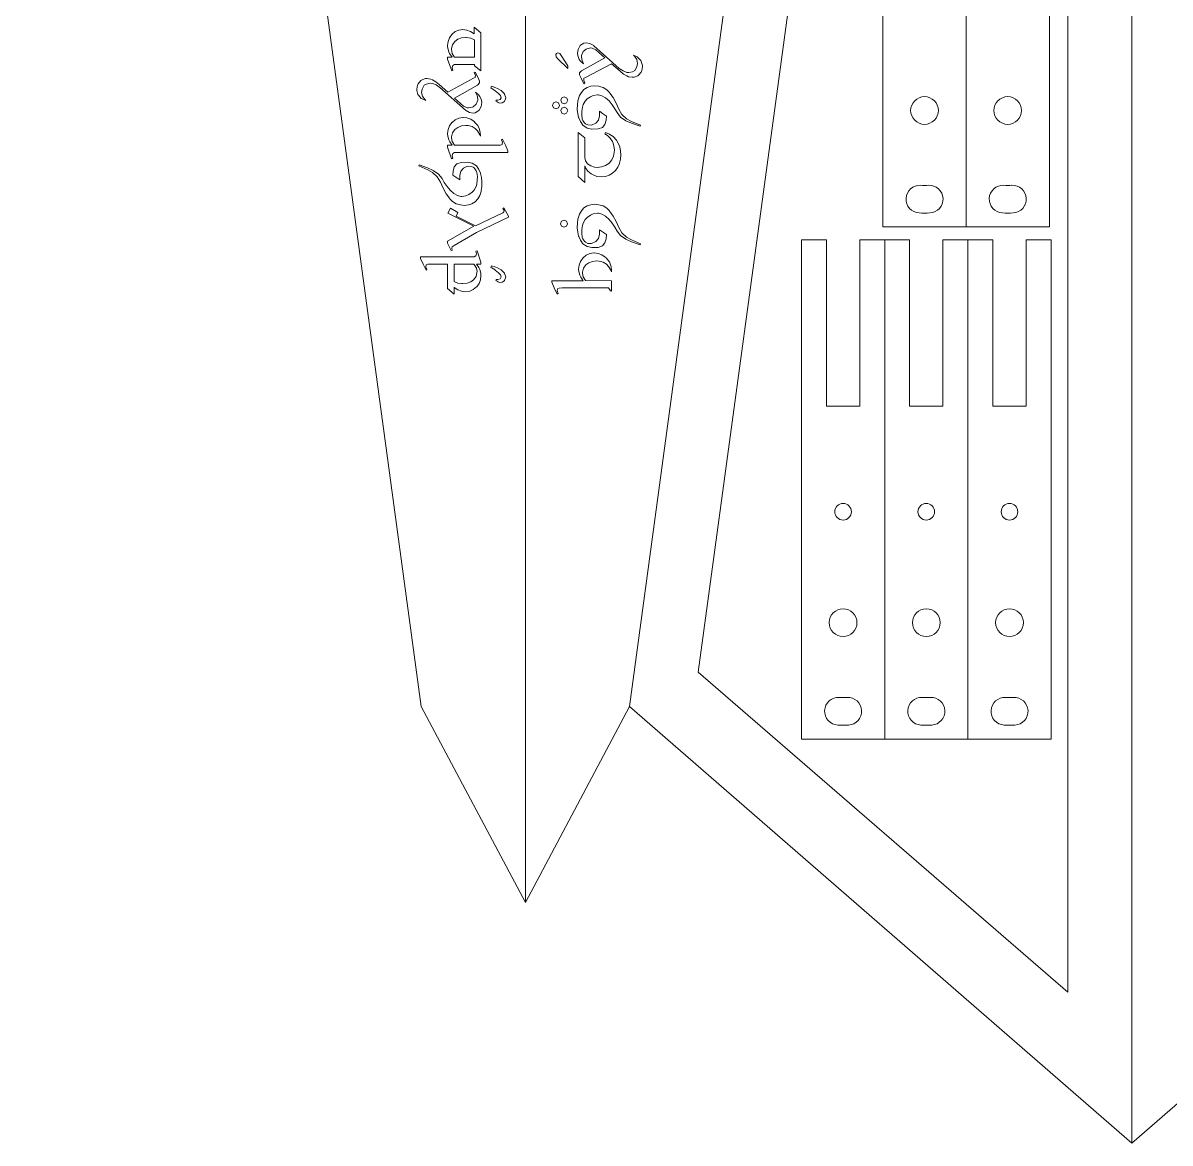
# Model space of a CAD drawing. Header units: inches. Extents: x 0.5 to 23.6, y 0.2 to 34.6.
# Drawn here: x 0.48 to 10.82, y 0.21 to 10.31 of the extents above; entities that cross this region are included whole.
import ezdxf

# ---------------------------------------------------------------- set-up
doc = ezdxf.new("R2010")
doc.units = ezdxf.units.IN
doc.header["$MEASUREMENT"] = 0
doc.layers.add('cut', color=6, linetype='Continuous', lineweight=0)
doc.layers.add('etch', color=1, linetype='Continuous', lineweight=0)

msp = doc.modelspace()

# ---------------------------------------------------------------- linework, layer by layer
at = {"layer": 'cut'}
for p, q in [((5.007, 34.569), (5.007, 2.378)), ((10.474, 0.208), (10.474, 32.399)), ((0.478, 30.633), (4.068, 4.144)), ((9.535, 30.633), (5.946, 4.144)), ((6.565, 4.453), (9.898, 28.969)), ((9.898, 28.969), (9.898, 1.568)), ((8.23, 8.467), (8.23, 12.967)), ((8.98, 8.467), (8.98, 12.967)), ((9.73, 12.967), (9.73, 8.467)), ((8.98, 8.467), (8.23, 8.467)), ((9.73, 8.467), (8.98, 8.467)), ((7.721, 8.35), (7.496, 8.35)), ((7.496, 3.85), (7.496, 8.35)), ((7.721, 6.85), (7.721, 8.35)), ((8.246, 8.35), (8.021, 8.35)), ((8.021, 8.35), (8.021, 6.85)), ((8.471, 8.35), (8.246, 8.35)), ((8.246, 3.85), (8.246, 8.35)), ((8.471, 6.85), (8.471, 8.35)), ((8.996, 8.35), (8.771, 8.35)), ((8.771, 8.35), (8.771, 6.85)), ((9.221, 8.35), (8.996, 8.35)), ((8.996, 3.85), (8.996, 8.35)), ((9.221, 6.85), (9.221, 8.35)), ((9.746, 8.35), (9.521, 8.35)), ((9.521, 8.35), (9.521, 6.85)), ((9.746, 3.85), (9.746, 8.35)), ((8.021, 6.85), (7.721, 6.85)), ((8.771, 6.85), (8.471, 6.85)), ((9.521, 6.85), (9.221, 6.85)), ((9.898, 1.568), (6.565, 4.453)), ((5.007, 2.378), (4.068, 4.144)), ((5.007, 2.378), (5.946, 4.144)), ((10.474, 0.208), (5.946, 4.144)), ((10.474, 0.208), (15.002, 4.144)), ((8.246, 3.85), (7.496, 3.85)), ((8.996, 3.85), (8.246, 3.85)), ((9.746, 3.85), (8.996, 3.85))]:
    msp.add_line(p, q, dxfattribs=at)
for centre, radius in [((8.605, 9.517), 0.125), ((9.355, 9.517), 0.125), ((7.871, 5.9), 0.075), ((8.621, 5.9), 0.075), ((9.371, 5.9), 0.075), ((7.871, 4.9), 0.125), ((8.621, 4.9), 0.125), ((9.371, 4.9), 0.125)]:
    msp.add_circle(centre, radius, dxfattribs=at)
for centre, radius, start, end in [((8.563, 8.718), 0.125, 87, 267), ((8.605, 9.517), 0.675, 267, 273), ((8.605, 9.517), 0.675, 267, 273), ((8.647, 8.718), 0.125, 273, 93), ((9.313, 8.718), 0.125, 87, 267), ((9.355, 9.517), 0.675, 267, 273), ((9.355, 9.517), 0.675, 267, 273), ((9.397, 8.718), 0.125, 273, 93), ((8.605, 9.517), 0.925, 267, 273), ((9.355, 9.517), 0.925, 267, 273), ((7.829, 4.101), 0.125, 87, 267), ((7.871, 4.9), 0.675, 267, 273), ((7.871, 4.9), 0.675, 267, 273), ((7.913, 4.101), 0.125, 273, 93), ((8.579, 4.101), 0.125, 87, 267), ((8.621, 4.9), 0.675, 267, 273), ((8.621, 4.9), 0.675, 267, 273), ((8.663, 4.101), 0.125, 273, 93), ((9.329, 4.101), 0.125, 87, 267), ((9.371, 4.9), 0.675, 267, 273), ((9.371, 4.9), 0.675, 267, 273), ((9.413, 4.101), 0.125, 273, 93), ((7.871, 4.9), 0.925, 267, 273), ((8.621, 4.9), 0.925, 267, 273), ((9.371, 4.9), 0.925, 267, 273)]:
    msp.add_arc(centre, radius, start, end, dxfattribs=at)
at = {"layer": 'etch', "color": 1, "lineweight": 0}
for p, q in [((4.406, 10.242), (4.374, 10.228)), ((4.443, 10.247), (4.406, 10.242)), ((4.444, 10.247), (4.443, 10.247)), ((4.48, 10.242), (4.444, 10.247)), ((4.514, 10.23), (4.48, 10.242)), ((4.606, 10.217), (4.546, 10.269)), ((4.546, 10.269), (4.546, 10.209)), ((4.311, 10.139), (4.306, 10.102)), ((4.323, 10.172), (4.311, 10.139)), ((4.345, 10.203), (4.323, 10.172)), ((4.346, 10.204), (4.345, 10.203)), ((4.374, 10.228), (4.346, 10.204)), ((4.35, 10.11), (4.371, 10.14)), ((4.371, 10.14), (4.397, 10.159)), ((4.397, 10.159), (4.43, 10.172)), ((4.43, 10.172), (4.47, 10.175)), ((4.47, 10.175), (4.478, 10.175)), ((4.478, 10.175), (4.517, 10.169)), ((4.546, 10.209), (4.514, 10.23)), ((4.517, 10.169), (4.548, 10.154)), ((4.546, 10.209), (4.546, 10.209)), ((4.548, 10.154), (4.548, 9.997)), ((4.607, 9.874), (4.606, 10.217)), ((4.306, 10.102), (4.306, 10.094)), ((4.306, 10.094), (4.307, 10.08)), ((4.307, 10.08), (4.317, 10.046)), ((4.317, 10.046), (4.324, 10.03)), ((4.324, 10.03), (4.347, 9.998)), ((4.341, 10.075), (4.35, 10.11)), ((4.341, 10.066), (4.341, 10.075)), ((4.347, 10.032), (4.341, 10.066)), ((4.366, 10), (4.347, 10.032)), ((5.281, 10.021), (5.287, 10.032)), ((5.287, 10.032), (5.3, 10.038)), ((5.287, 10.032), (5.287, 10.032)), ((5.3, 10.038), (5.317, 10.031)), ((5.3, 10.038), (5.3, 10.038)), ((5.3, 10.038), (5.3, 10.038)), ((5.3, 10.038), (5.3, 10.038)), ((5.317, 10.031), (5.317, 10.031)), ((5.317, 10.031), (5.331, 10.013)), ((5.483, 10.068), (5.477, 10.033)), ((5.477, 10.033), (5.479, 10.012)), ((5.501, 10.102), (5.483, 10.068)), ((5.503, 10.106), (5.501, 10.102)), ((5.534, 10.125), (5.503, 10.106)), ((5.513, 10.014), (5.527, 10.048)), ((5.527, 10.048), (5.555, 10.071)), ((5.555, 10.128), (5.534, 10.125)), ((5.587, 10.122), (5.555, 10.128)), ((5.555, 10.071), (5.561, 10.074)), ((5.561, 10.074), (5.597, 10.081)), ((5.623, 10.102), (5.587, 10.122)), ((5.597, 10.081), (5.608, 10.08)), ((5.608, 10.08), (5.641, 10.065)), ((5.623, 10.101), (5.623, 10.102)), ((5.854, 9.897), (5.623, 10.101)), ((5.641, 10.065), (5.722, 9.992)), ((4.347, 9.998), (4.306, 9.998)), ((4.306, 9.998), (4.306, 9.98)), ((4.306, 9.98), (4.343, 9.874)), ((4.352, 9.923), (4.368, 9.931)), ((4.368, 9.997), (4.366, 10)), ((4.548, 9.997), (4.368, 9.997)), ((4.368, 9.931), (4.381, 9.932)), ((4.381, 9.932), (4.428, 9.933)), ((4.428, 9.933), (4.548, 9.933)), ((4.548, 9.933), (4.548, 9.92)), ((5.286, 10.002), (5.281, 10.021)), ((5.281, 10.021), (5.281, 10.021)), ((5.301, 9.983), (5.286, 10.002)), ((5.286, 10.002), (5.286, 10.002)), ((5.39, 9.895), (5.301, 9.983)), ((5.331, 10.013), (5.331, 10.013)), ((5.331, 10.013), (5.39, 9.921)), ((5.479, 10.012), (5.493, 9.978)), ((5.493, 9.978), (5.504, 9.963)), ((5.504, 9.963), (5.532, 9.939)), ((5.512, 10.001), (5.513, 10.014)), ((5.518, 9.969), (5.512, 10.001)), ((5.722, 9.992), (5.514, 9.876)), ((5.532, 9.939), (5.518, 9.969)), ((5.55, 9.813), (5.784, 9.939)), ((5.784, 9.939), (5.861, 9.871)), ((5.981, 10.016), (5.99, 10.006)), ((6.015, 10.001), (5.981, 10.016)), ((5.99, 10.006), (6.011, 9.976)), ((6.011, 9.976), (6.018, 9.942)), ((6.018, 9.942), (6.013, 9.912)), ((6.022, 9.995), (6.015, 10.001)), ((6.047, 9.968), (6.022, 9.995)), ((6.051, 9.959), (6.047, 9.968)), ((6.062, 9.924), (6.051, 9.959)), ((4.343, 9.874), (4.354, 9.877)), ((4.348, 9.906), (4.352, 9.923)), ((4.354, 9.877), (4.348, 9.906)), ((4.555, 9.864), (4.547, 9.857)), ((4.547, 9.857), (4.557, 9.835)), ((4.548, 9.92), (4.607, 9.874)), ((4.583, 9.81), (4.555, 9.864)), ((4.557, 9.835), (4.555, 9.815)), ((5.39, 9.921), (5.39, 9.895)), ((5.514, 9.876), (5.496, 9.856)), ((5.496, 9.856), (5.496, 9.84)), ((5.496, 9.84), (5.508, 9.813)), ((5.889, 9.874), (5.854, 9.897)), ((5.861, 9.871), (5.892, 9.845)), ((5.922, 9.861), (5.889, 9.874)), ((5.892, 9.845), (5.921, 9.829)), ((5.921, 9.829), (5.937, 9.822)), ((5.94, 9.86), (5.922, 9.861)), ((5.974, 9.866), (5.94, 9.86)), ((5.995, 9.877), (5.974, 9.866)), ((5.987, 9.817), (6.02, 9.831)), ((6.013, 9.912), (5.995, 9.877)), ((6.02, 9.831), (6.026, 9.836)), ((6.026, 9.836), (6.05, 9.863)), ((6.05, 9.863), (6.056, 9.877)), ((6.056, 9.877), (6.062, 9.914)), ((6.062, 9.914), (6.062, 9.924)), ((4.035, 9.744), (4.029, 9.708)), ((4.04, 9.758), (4.035, 9.744)), ((4.065, 9.786), (4.04, 9.758)), ((4.07, 9.791), (4.065, 9.786)), ((4.103, 9.804), (4.07, 9.791)), ((4.078, 9.709), (4.096, 9.744)), ((4.096, 9.744), (4.116, 9.755)), ((4.119, 9.806), (4.103, 9.804)), ((4.116, 9.755), (4.15, 9.763)), ((4.154, 9.799), (4.119, 9.806)), ((4.15, 9.763), (4.169, 9.761)), ((4.17, 9.794), (4.154, 9.799)), ((4.169, 9.761), (4.202, 9.749)), ((4.199, 9.776), (4.17, 9.794)), ((4.23, 9.751), (4.199, 9.776)), ((4.202, 9.749), (4.237, 9.725)), ((4.307, 9.683), (4.23, 9.751)), ((4.237, 9.725), (4.468, 9.52)), ((4.54, 9.808), (4.307, 9.683)), ((4.368, 9.629), (4.577, 9.746)), ((4.555, 9.815), (4.54, 9.808)), ((4.577, 9.746), (4.595, 9.766)), ((4.595, 9.782), (4.583, 9.81)), ((4.595, 9.766), (4.595, 9.782)), ((4.701, 9.735), (4.697, 9.719)), ((4.74, 9.721), (4.701, 9.735)), ((4.756, 9.715), (4.74, 9.721)), ((5.508, 9.813), (5.535, 9.758)), ((5.534, 9.787), (5.535, 9.807)), ((5.544, 9.765), (5.534, 9.787)), ((5.535, 9.807), (5.55, 9.813)), ((5.535, 9.758), (5.544, 9.765)), ((5.565, 9.724), (5.535, 9.706)), ((5.597, 9.735), (5.565, 9.724)), ((5.632, 9.739), (5.597, 9.735)), ((5.669, 9.735), (5.632, 9.739)), ((5.706, 9.725), (5.669, 9.735)), ((5.708, 9.723), (5.706, 9.725)), ((5.74, 9.704), (5.708, 9.723)), ((5.937, 9.822), (5.971, 9.816)), ((5.971, 9.816), (5.987, 9.817)), ((4.029, 9.708), (4.029, 9.697)), ((4.029, 9.697), (4.039, 9.662)), ((4.039, 9.662), (4.044, 9.655)), ((4.044, 9.655), (4.069, 9.626)), ((4.069, 9.626), (4.076, 9.621)), ((4.072, 9.679), (4.078, 9.709)), ((4.08, 9.646), (4.072, 9.679)), ((4.076, 9.621), (4.11, 9.607)), ((4.1, 9.615), (4.08, 9.646)), ((4.45, 9.556), (4.368, 9.629)), ((4.586, 9.659), (4.559, 9.683)), ((4.559, 9.683), (4.573, 9.653)), ((4.573, 9.653), (4.579, 9.62)), ((4.579, 9.62), (4.578, 9.609)), ((4.598, 9.643), (4.586, 9.659)), ((4.612, 9.61), (4.598, 9.643)), ((4.697, 9.719), (4.704, 9.715)), ((4.704, 9.715), (4.735, 9.695)), ((4.735, 9.695), (4.736, 9.694)), ((4.736, 9.694), (4.765, 9.671)), ((4.788, 9.696), (4.756, 9.715)), ((4.765, 9.671), (4.782, 9.652)), ((4.788, 9.632), (4.781, 9.615)), ((4.782, 9.652), (4.788, 9.632)), ((4.791, 9.694), (4.788, 9.696)), ((4.818, 9.668), (4.791, 9.694)), ((4.82, 9.664), (4.818, 9.668)), ((4.818, 9.599), (4.83, 9.632)), ((4.83, 9.632), (4.82, 9.664)), ((5.335, 9.631), (5.326, 9.609)), ((5.358, 9.641), (5.335, 9.631)), ((5.379, 9.631), (5.358, 9.641)), ((5.39, 9.609), (5.379, 9.631)), ((5.494, 9.651), (5.483, 9.614)), ((5.512, 9.68), (5.494, 9.651)), ((5.535, 9.706), (5.512, 9.68)), ((5.545, 9.601), (5.563, 9.621)), ((5.563, 9.621), (5.594, 9.641)), ((5.594, 9.641), (5.619, 9.652)), ((5.619, 9.652), (5.658, 9.657)), ((5.658, 9.657), (5.667, 9.657)), ((5.667, 9.657), (5.697, 9.649)), ((5.697, 9.649), (5.729, 9.631)), ((5.729, 9.631), (5.762, 9.603)), ((5.766, 9.678), (5.74, 9.704)), ((5.768, 9.674), (5.766, 9.678)), ((5.797, 9.633), (5.768, 9.674)), ((5.825, 9.582), (5.797, 9.633)), ((4.11, 9.607), (4.1, 9.615)), ((4.483, 9.541), (4.45, 9.556)), ((4.468, 9.52), (4.468, 9.52)), ((4.468, 9.52), (4.504, 9.5)), ((4.494, 9.54), (4.483, 9.541)), ((4.53, 9.548), (4.494, 9.54)), ((4.536, 9.55), (4.53, 9.548)), ((4.564, 9.574), (4.536, 9.55)), ((4.556, 9.496), (4.587, 9.517)), ((4.578, 9.609), (4.564, 9.574)), ((4.587, 9.517), (4.59, 9.52)), ((4.59, 9.52), (4.608, 9.553)), ((4.608, 9.553), (4.614, 9.588)), ((4.614, 9.588), (4.612, 9.61)), ((4.748, 9.61), (4.742, 9.601)), ((4.742, 9.601), (4.752, 9.595)), ((4.76, 9.61), (4.748, 9.61)), ((4.752, 9.595), (4.762, 9.589)), ((4.781, 9.615), (4.76, 9.61)), ((4.762, 9.589), (4.774, 9.583)), ((4.774, 9.583), (4.799, 9.586)), ((4.799, 9.586), (4.814, 9.595)), ((4.814, 9.595), (4.818, 9.599)), ((5.261, 9.585), (5.252, 9.563)), ((5.252, 9.563), (5.261, 9.541)), ((5.284, 9.595), (5.261, 9.585)), ((5.261, 9.541), (5.284, 9.532)), ((5.305, 9.585), (5.284, 9.595)), ((5.284, 9.532), (5.305, 9.542)), ((5.315, 9.563), (5.305, 9.585)), ((5.305, 9.542), (5.315, 9.563)), ((5.326, 9.609), (5.335, 9.586)), ((5.335, 9.538), (5.326, 9.516)), ((5.326, 9.516), (5.335, 9.494)), ((5.335, 9.586), (5.358, 9.577)), ((5.358, 9.548), (5.335, 9.538)), ((5.358, 9.577), (5.379, 9.586)), ((5.379, 9.538), (5.358, 9.548)), ((5.379, 9.586), (5.39, 9.609)), ((5.39, 9.516), (5.379, 9.538)), ((5.379, 9.494), (5.39, 9.516)), ((5.476, 9.569), (5.475, 9.529)), ((5.475, 9.529), (5.475, 9.526)), ((5.475, 9.526), (5.479, 9.487)), ((5.481, 9.605), (5.476, 9.569)), ((5.483, 9.614), (5.481, 9.605)), ((5.517, 9.512), (5.521, 9.548)), ((5.521, 9.548), (5.528, 9.57)), ((5.528, 9.57), (5.545, 9.601)), ((5.762, 9.603), (5.79, 9.569)), ((5.79, 9.569), (5.815, 9.532)), ((5.815, 9.532), (5.834, 9.498)), ((5.849, 9.53), (5.825, 9.582)), ((5.878, 9.482), (5.849, 9.53)), ((4.346, 9.41), (4.345, 9.408)), ((4.374, 9.434), (4.346, 9.41)), ((4.407, 9.448), (4.374, 9.434)), ((4.444, 9.454), (4.407, 9.448)), ((4.445, 9.454), (4.444, 9.454)), ((4.481, 9.45), (4.445, 9.454)), ((4.515, 9.438), (4.481, 9.45)), ((4.504, 9.5), (4.536, 9.493)), ((4.546, 9.417), (4.515, 9.438)), ((4.536, 9.493), (4.556, 9.496)), ((4.553, 9.41), (4.546, 9.417)), ((4.578, 9.381), (4.553, 9.41)), ((5.335, 9.494), (5.358, 9.485)), ((5.358, 9.485), (5.379, 9.494)), ((5.479, 9.487), (5.487, 9.453)), ((5.487, 9.453), (5.488, 9.45)), ((5.488, 9.45), (5.503, 9.417)), ((5.503, 9.417), (5.525, 9.385)), ((5.516, 9.48), (5.517, 9.512)), ((5.52, 9.442), (5.516, 9.48)), ((5.526, 9.427), (5.52, 9.442)), ((5.537, 9.41), (5.526, 9.427)), ((5.548, 9.398), (5.537, 9.41)), ((5.665, 9.43), (5.643, 9.404)), ((5.674, 9.47), (5.665, 9.43)), ((5.703, 9.491), (5.674, 9.51)), ((5.674, 9.51), (5.674, 9.47)), ((5.737, 9.466), (5.703, 9.491)), ((5.724, 9.391), (5.735, 9.429)), ((5.735, 9.429), (5.737, 9.466)), ((5.834, 9.498), (5.865, 9.457)), ((5.865, 9.457), (5.914, 9.423)), ((5.92, 9.443), (5.878, 9.482)), ((5.914, 9.423), (5.965, 9.402)), ((5.963, 9.418), (5.92, 9.443)), ((6.045, 9.384), (5.963, 9.418)), ((4.311, 9.345), (4.306, 9.309)), ((4.306, 9.309), (4.306, 9.307)), ((4.306, 9.307), (4.307, 9.287)), ((4.323, 9.379), (4.311, 9.345)), ((4.345, 9.408), (4.323, 9.379)), ((4.341, 9.281), (4.35, 9.315)), ((4.35, 9.315), (4.371, 9.345)), ((4.371, 9.345), (4.397, 9.365)), ((4.397, 9.365), (4.43, 9.378)), ((4.43, 9.378), (4.47, 9.382)), ((4.47, 9.382), (4.491, 9.381)), ((4.491, 9.381), (4.527, 9.372)), ((4.527, 9.372), (4.556, 9.355)), ((4.556, 9.355), (4.576, 9.334)), ((4.576, 9.334), (4.597, 9.299)), ((4.591, 9.355), (4.578, 9.381)), ((4.6, 9.321), (4.591, 9.355)), ((4.603, 9.285), (4.6, 9.321)), ((5.484, 9.318), (5.484, 8.923)), ((5.542, 9.271), (5.484, 9.318)), ((5.525, 9.385), (5.564, 9.359)), ((5.57, 9.388), (5.548, 9.398)), ((5.564, 9.359), (5.606, 9.349)), ((5.604, 9.386), (5.57, 9.388)), ((5.643, 9.404), (5.604, 9.386)), ((5.606, 9.349), (5.663, 9.351)), ((5.663, 9.351), (5.703, 9.365)), ((5.703, 9.365), (5.724, 9.391)), ((5.729, 9.318), (5.724, 9.306)), ((5.724, 9.306), (5.746, 9.292)), ((5.765, 9.305), (5.729, 9.318)), ((5.965, 9.402), (6.042, 9.375)), ((6.042, 9.375), (6.045, 9.384)), ((4.348, 9.204), (4.306, 9.204)), ((4.306, 9.204), (4.306, 9.187)), ((4.307, 9.287), (4.317, 9.252)), ((4.317, 9.252), (4.325, 9.235)), ((4.325, 9.235), (4.348, 9.204)), ((4.341, 9.273), (4.341, 9.281)), ((4.341, 9.272), (4.341, 9.273)), ((4.348, 9.238), (4.341, 9.272)), ((4.367, 9.205), (4.348, 9.238)), ((4.369, 9.204), (4.367, 9.205)), ((4.758, 9.204), (4.369, 9.204)), ((4.597, 9.299), (4.603, 9.285)), ((4.784, 9.205), (4.758, 9.204)), ((4.799, 9.211), (4.784, 9.205)), ((4.8, 9.26), (4.791, 9.252)), ((4.791, 9.252), (4.801, 9.231)), ((4.801, 9.231), (4.799, 9.211)), ((4.827, 9.204), (4.8, 9.26)), ((4.85, 9.154), (4.827, 9.204)), ((5.542, 9.093), (5.542, 9.271)), ((5.746, 9.292), (5.772, 9.267)), ((5.769, 9.302), (5.765, 9.305)), ((5.8, 9.282), (5.769, 9.302)), ((5.772, 9.267), (5.793, 9.236)), ((5.793, 9.236), (5.796, 9.231)), ((5.796, 9.231), (5.806, 9.197)), ((5.801, 9.281), (5.8, 9.282)), ((5.826, 9.252), (5.801, 9.281)), ((5.83, 9.249), (5.826, 9.252)), ((5.847, 9.217), (5.83, 9.249)), ((5.858, 9.188), (5.847, 9.217)), ((4.306, 9.187), (4.342, 9.08)), ((4.348, 9.111), (4.353, 9.128)), ((4.353, 9.084), (4.348, 9.111)), ((4.353, 9.128), (4.369, 9.138)), ((4.369, 9.138), (4.384, 9.138)), ((4.384, 9.138), (4.428, 9.139)), ((4.428, 9.139), (4.85, 9.139)), ((4.85, 9.139), (4.85, 9.154)), ((5.801, 9.104), (5.786, 9.072)), ((5.809, 9.141), (5.801, 9.104)), ((5.806, 9.197), (5.81, 9.158)), ((5.81, 9.158), (5.809, 9.141)), ((5.865, 9.151), (5.858, 9.188)), ((5.867, 9.117), (5.865, 9.151)), ((5.865, 9.078), (5.867, 9.117)), ((4.049, 9.026), (4.046, 9.017)), ((4.046, 9.017), (4.128, 8.983)), ((4.126, 9), (4.049, 9.026)), ((4.177, 8.977), (4.126, 9)), ((4.342, 9.08), (4.353, 9.084)), ((4.366, 9.01), (4.356, 8.971)), ((4.388, 9.035), (4.366, 9.01)), ((4.428, 9.049), (4.388, 9.035)), ((4.426, 8.97), (4.448, 8.997)), ((4.485, 9.051), (4.428, 9.049)), ((4.448, 8.997), (4.487, 9.015)), ((4.527, 9.042), (4.485, 9.051)), ((4.487, 9.015), (4.521, 9.013)), ((4.521, 9.013), (4.543, 9.002)), ((4.566, 9.017), (4.527, 9.042)), ((4.543, 9.002), (4.553, 8.99)), ((4.587, 8.984), (4.566, 9.017)), ((5.55, 9.062), (5.542, 9.093)), ((5.542, 8.868), (5.542, 9.017)), ((5.542, 9.017), (5.55, 9.001)), ((5.567, 9.037), (5.55, 9.062)), ((5.55, 9.001), (5.571, 8.971)), ((5.597, 9.017), (5.567, 9.037)), ((5.631, 9.006), (5.597, 9.017)), ((5.657, 9.004), (5.631, 9.006)), ((5.694, 9.008), (5.657, 9.004)), ((5.728, 9.02), (5.694, 9.008)), ((5.758, 9.04), (5.728, 9.02)), ((5.764, 9.046), (5.758, 9.04)), ((5.786, 9.072), (5.764, 9.046)), ((5.819, 8.977), (5.84, 9.006)), ((5.84, 9.006), (5.856, 9.04)), ((5.856, 9.04), (5.857, 9.043)), ((5.857, 9.043), (5.865, 9.078)), ((4.128, 8.983), (4.171, 8.957)), ((4.171, 8.957), (4.213, 8.919)), ((4.225, 8.943), (4.177, 8.977)), ((4.213, 8.919), (4.241, 8.871)), ((4.256, 8.903), (4.225, 8.943)), ((4.276, 8.868), (4.256, 8.903)), ((4.356, 8.971), (4.354, 8.935)), ((4.354, 8.935), (4.388, 8.909)), ((4.388, 8.909), (4.417, 8.892)), ((4.417, 8.931), (4.426, 8.97)), ((4.417, 8.892), (4.417, 8.931)), ((4.553, 8.99), (4.565, 8.973)), ((4.565, 8.973), (4.57, 8.958)), ((4.57, 8.958), (4.575, 8.921)), ((4.575, 8.921), (4.574, 8.889)), ((4.602, 8.951), (4.587, 8.984)), ((4.603, 8.948), (4.602, 8.951)), ((4.612, 8.914), (4.603, 8.948)), ((4.615, 8.875), (4.612, 8.914)), ((5.484, 8.923), (5.542, 8.868)), ((5.571, 8.971), (5.599, 8.947)), ((5.599, 8.947), (5.617, 8.936)), ((5.617, 8.936), (5.651, 8.923)), ((5.651, 8.923), (5.689, 8.919)), ((5.689, 8.919), (5.69, 8.919)), ((5.69, 8.919), (5.728, 8.923)), ((5.728, 8.923), (5.762, 8.934)), ((5.762, 8.934), (5.792, 8.952)), ((5.792, 8.952), (5.819, 8.977)), ((4.241, 8.871), (4.266, 8.818)), ((4.266, 8.818), (4.294, 8.767)), ((4.301, 8.831), (4.276, 8.868)), ((4.329, 8.798), (4.301, 8.831)), ((4.362, 8.769), (4.329, 8.798)), ((4.546, 8.799), (4.528, 8.781)), ((4.563, 8.831), (4.546, 8.799)), ((4.569, 8.852), (4.563, 8.831)), ((4.574, 8.889), (4.569, 8.852)), ((4.608, 8.786), (4.61, 8.796)), ((4.61, 8.796), (4.615, 8.831)), ((4.615, 8.872), (4.615, 8.875)), ((4.615, 8.831), (4.615, 8.872)), ((4.294, 8.767), (4.322, 8.726)), ((4.322, 8.726), (4.325, 8.722)), ((4.325, 8.722), (4.35, 8.696)), ((4.35, 8.696), (4.382, 8.677)), ((4.394, 8.752), (4.362, 8.769)), ((4.424, 8.743), (4.394, 8.752)), ((4.433, 8.743), (4.424, 8.743)), ((4.472, 8.749), (4.433, 8.743)), ((4.497, 8.76), (4.472, 8.749)), ((4.528, 8.781), (4.497, 8.76)), ((4.525, 8.676), (4.555, 8.694)), ((4.555, 8.694), (4.579, 8.721)), ((4.579, 8.721), (4.597, 8.75)), ((4.597, 8.75), (4.608, 8.786)), ((4.332, 8.636), (4.309, 8.591)), ((4.309, 8.591), (4.543, 8.474)), ((4.399, 8.597), (4.332, 8.636)), ((4.382, 8.677), (4.385, 8.675)), ((4.384, 8.563), (4.399, 8.597)), ((4.385, 8.675), (4.422, 8.665)), ((4.422, 8.665), (4.459, 8.661)), ((4.459, 8.661), (4.494, 8.666)), ((4.494, 8.666), (4.525, 8.676)), ((4.804, 8.593), (4.559, 8.477)), ((4.813, 8.602), (4.804, 8.593)), ((4.814, 8.638), (4.805, 8.632)), ((4.805, 8.632), (4.815, 8.616)), ((4.815, 8.616), (4.813, 8.602)), ((4.856, 8.565), (4.814, 8.638)), ((5.494, 8.583), (5.483, 8.547)), ((5.512, 8.612), (5.494, 8.583)), ((5.535, 8.639), (5.512, 8.612)), ((5.565, 8.657), (5.535, 8.639)), ((5.597, 8.667), (5.565, 8.657)), ((5.594, 8.573), (5.619, 8.584)), ((5.632, 8.672), (5.597, 8.667)), ((5.619, 8.584), (5.658, 8.59)), ((5.669, 8.668), (5.632, 8.672)), ((5.658, 8.59), (5.667, 8.59)), ((5.667, 8.59), (5.697, 8.581)), ((5.706, 8.657), (5.669, 8.668)), ((5.708, 8.656), (5.706, 8.657)), ((5.74, 8.637), (5.708, 8.656)), ((5.766, 8.611), (5.74, 8.637)), ((5.768, 8.607), (5.766, 8.611)), ((5.797, 8.565), (5.768, 8.607)), ((4.559, 8.477), (4.384, 8.563)), ((4.568, 8.416), (4.856, 8.555)), ((4.856, 8.555), (4.856, 8.565)), ((5.325, 8.496), (5.334, 8.518)), ((5.334, 8.474), (5.325, 8.496)), ((5.325, 8.496), (5.325, 8.496)), ((5.334, 8.518), (5.356, 8.528)), ((5.334, 8.518), (5.334, 8.518)), ((5.356, 8.528), (5.378, 8.518)), ((5.356, 8.528), (5.356, 8.528)), ((5.356, 8.528), (5.356, 8.528)), ((5.356, 8.528), (5.356, 8.528)), ((5.378, 8.518), (5.378, 8.518)), ((5.378, 8.518), (5.388, 8.496)), ((5.388, 8.496), (5.378, 8.474)), ((5.388, 8.496), (5.388, 8.496)), ((5.476, 8.502), (5.475, 8.461)), ((5.481, 8.537), (5.476, 8.502)), ((5.483, 8.547), (5.481, 8.537)), ((5.517, 8.444), (5.521, 8.481)), ((5.521, 8.481), (5.528, 8.502)), ((5.528, 8.502), (5.545, 8.533)), ((5.545, 8.533), (5.563, 8.552)), ((5.563, 8.552), (5.594, 8.573)), ((5.697, 8.581), (5.729, 8.564)), ((5.729, 8.564), (5.762, 8.535)), ((5.762, 8.535), (5.79, 8.502)), ((5.79, 8.502), (5.815, 8.464)), ((5.825, 8.515), (5.797, 8.565)), ((5.849, 8.462), (5.825, 8.515)), ((4.543, 8.474), (4.306, 8.338)), ((4.365, 8.301), (4.568, 8.416)), ((5.356, 8.465), (5.334, 8.474)), ((5.334, 8.474), (5.334, 8.474)), ((5.378, 8.474), (5.356, 8.465)), ((5.356, 8.465), (5.356, 8.465)), ((5.378, 8.474), (5.378, 8.474)), ((5.475, 8.461), (5.475, 8.458)), ((5.475, 8.458), (5.479, 8.419)), ((5.479, 8.419), (5.487, 8.385)), ((5.487, 8.385), (5.488, 8.382)), ((5.488, 8.382), (5.503, 8.349)), ((5.516, 8.412), (5.517, 8.444)), ((5.52, 8.375), (5.516, 8.412)), ((5.674, 8.402), (5.665, 8.362)), ((5.703, 8.424), (5.674, 8.441)), ((5.674, 8.441), (5.674, 8.402)), ((5.737, 8.398), (5.703, 8.424)), ((5.735, 8.361), (5.737, 8.398)), ((5.815, 8.464), (5.834, 8.43)), ((5.834, 8.43), (5.865, 8.39)), ((5.878, 8.414), (5.849, 8.462)), ((5.865, 8.39), (5.914, 8.356)), ((5.92, 8.376), (5.878, 8.414)), ((5.963, 8.35), (5.92, 8.376)), ((4.306, 8.338), (4.306, 8.321)), ((4.306, 8.321), (4.338, 8.254)), ((4.343, 8.277), (4.348, 8.289)), ((4.348, 8.257), (4.343, 8.277)), ((4.348, 8.289), (4.365, 8.301)), ((5.503, 8.349), (5.525, 8.316)), ((5.526, 8.36), (5.52, 8.375)), ((5.525, 8.316), (5.564, 8.291)), ((5.537, 8.343), (5.526, 8.36)), ((5.548, 8.33), (5.537, 8.343)), ((5.57, 8.319), (5.548, 8.33)), ((5.564, 8.291), (5.606, 8.282)), ((5.604, 8.318), (5.57, 8.319)), ((5.643, 8.336), (5.604, 8.318)), ((5.606, 8.282), (5.663, 8.283)), ((5.665, 8.362), (5.643, 8.336)), ((5.663, 8.283), (5.703, 8.298)), ((5.703, 8.298), (5.724, 8.323)), ((5.724, 8.323), (5.735, 8.361)), ((5.914, 8.356), (5.965, 8.333)), ((6.045, 8.316), (5.963, 8.35)), ((5.965, 8.333), (6.042, 8.307)), ((6.042, 8.307), (6.045, 8.316)), ((4.485, 8.197), (4.062, 8.197)), ((4.062, 8.197), (4.062, 8.182)), ((4.062, 8.182), (4.085, 8.132)), ((4.338, 8.254), (4.348, 8.257)), ((4.532, 8.198), (4.485, 8.197)), ((4.545, 8.199), (4.532, 8.198)), ((4.561, 8.208), (4.545, 8.199)), ((4.566, 8.224), (4.561, 8.208)), ((4.574, 8.253), (4.562, 8.249)), ((4.562, 8.249), (4.566, 8.224)), ((4.607, 8.15), (4.574, 8.253)), ((5.525, 8.187), (5.504, 8.157)), ((5.527, 8.19), (5.525, 8.187)), ((5.555, 8.213), (5.527, 8.19)), ((5.588, 8.228), (5.555, 8.213)), ((5.624, 8.233), (5.588, 8.228)), ((5.627, 8.234), (5.624, 8.233)), ((5.662, 8.229), (5.627, 8.234)), ((5.696, 8.217), (5.662, 8.229)), ((5.727, 8.196), (5.696, 8.217)), ((5.735, 8.189), (5.727, 8.196)), ((5.759, 8.159), (5.735, 8.189)), ((4.085, 8.132), (4.112, 8.077)), ((4.111, 8.106), (4.113, 8.126)), ((4.12, 8.084), (4.111, 8.106)), ((4.112, 8.077), (4.12, 8.084)), ((4.113, 8.126), (4.128, 8.132)), ((4.128, 8.132), (4.153, 8.132)), ((4.153, 8.132), (4.306, 8.132)), ((4.306, 8.132), (4.306, 7.913)), ((4.366, 8.132), (4.544, 8.132)), ((4.366, 7.975), (4.366, 8.132)), ((4.544, 8.132), (4.546, 8.13)), ((4.546, 8.13), (4.566, 8.097)), ((4.588, 8.101), (4.566, 8.132)), ((4.566, 8.132), (4.607, 8.132)), ((4.566, 8.097), (4.572, 8.064)), ((4.597, 8.083), (4.588, 8.101)), ((4.606, 8.049), (4.597, 8.083)), ((4.607, 8.132), (4.607, 8.15)), ((4.701, 8.118), (4.697, 8.101)), ((4.697, 8.101), (4.704, 8.098)), ((4.74, 8.105), (4.701, 8.118)), ((4.704, 8.098), (4.735, 8.079)), ((4.735, 8.079), (4.736, 8.078)), ((4.736, 8.078), (4.765, 8.054)), ((4.756, 8.098), (4.74, 8.105)), ((4.788, 8.08), (4.756, 8.098)), ((4.791, 8.078), (4.788, 8.08)), ((4.818, 8.051), (4.791, 8.078)), ((5.491, 8.124), (5.487, 8.086)), ((5.487, 8.086), (5.488, 8.066)), ((5.488, 8.066), (5.497, 8.032)), ((5.504, 8.157), (5.491, 8.124)), ((5.522, 8.06), (5.532, 8.095)), ((5.532, 8.095), (5.552, 8.125)), ((5.552, 8.125), (5.579, 8.144)), ((5.579, 8.144), (5.612, 8.157)), ((5.612, 8.157), (5.651, 8.161)), ((5.651, 8.161), (5.673, 8.16)), ((5.673, 8.16), (5.708, 8.151)), ((5.708, 8.151), (5.737, 8.132)), ((5.737, 8.132), (5.757, 8.112)), ((5.757, 8.112), (5.777, 8.077)), ((5.764, 8.153), (5.759, 8.159)), ((5.778, 8.118), (5.764, 8.153)), ((5.777, 8.077), (5.784, 8.063)), ((5.78, 8.112), (5.778, 8.118)), ((5.784, 8.075), (5.78, 8.112)), ((5.784, 8.063), (5.784, 8.075)), ((4.397, 7.961), (4.366, 7.975)), ((4.516, 7.971), (4.483, 7.959)), ((4.541, 7.99), (4.516, 7.971)), ((4.563, 8.02), (4.541, 7.99)), ((4.571, 8.055), (4.563, 8.02)), ((4.572, 8.064), (4.571, 8.055)), ((4.59, 7.958), (4.602, 7.991)), ((4.602, 7.991), (4.607, 8.029)), ((4.607, 8.029), (4.606, 8.049)), ((4.748, 7.993), (4.742, 7.985)), ((4.742, 7.985), (4.752, 7.978)), ((4.76, 7.992), (4.748, 7.993)), ((4.752, 7.978), (4.762, 7.972)), ((4.781, 7.999), (4.76, 7.992)), ((4.762, 7.972), (4.774, 7.967)), ((4.765, 8.054), (4.782, 8.034)), ((4.774, 7.967), (4.799, 7.97)), ((4.788, 8.016), (4.781, 7.999)), ((4.782, 8.034), (4.788, 8.016)), ((4.799, 7.97), (4.814, 7.978)), ((4.814, 7.978), (4.818, 7.983)), ((4.82, 8.048), (4.818, 8.051)), ((4.818, 7.983), (4.83, 8.016)), ((4.83, 8.016), (4.82, 8.048)), ((5.245, 7.982), (5.245, 7.968)), ((5.528, 7.982), (5.245, 7.982)), ((5.245, 7.968), (5.268, 7.917)), ((5.497, 8.032), (5.506, 8.014)), ((5.506, 8.014), (5.528, 7.982)), ((5.522, 8.05), (5.522, 8.06)), ((5.529, 8.017), (5.522, 8.05)), ((5.549, 7.984), (5.529, 8.017)), ((5.55, 7.983), (5.549, 7.984)), ((5.784, 7.981), (5.55, 7.983)), ((5.784, 7.888), (5.784, 7.981)), ((4.306, 7.913), (4.366, 7.86)), ((4.366, 7.86), (4.366, 7.923)), ((4.366, 7.923), (4.366, 7.921)), ((4.366, 7.921), (4.397, 7.9)), ((4.435, 7.956), (4.397, 7.961)), ((4.397, 7.9), (4.431, 7.887)), ((4.431, 7.887), (4.468, 7.883)), ((4.443, 7.956), (4.435, 7.956)), ((4.483, 7.959), (4.443, 7.956)), ((4.468, 7.883), (4.469, 7.883)), ((4.469, 7.883), (4.506, 7.888)), ((4.506, 7.888), (4.538, 7.903)), ((4.538, 7.903), (4.567, 7.926)), ((4.567, 7.926), (4.569, 7.928)), ((4.569, 7.928), (4.59, 7.958)), ((5.268, 7.917), (5.295, 7.861)), ((5.293, 7.89), (5.296, 7.909)), ((5.303, 7.868), (5.293, 7.89)), ((5.295, 7.861), (5.303, 7.868)), ((5.296, 7.909), (5.311, 7.916)), ((5.311, 7.916), (5.338, 7.917)), ((5.338, 7.917), (5.757, 7.917)), ((5.757, 7.917), (5.773, 7.89)), ((5.773, 7.89), (5.784, 7.888))]:
    msp.add_line(p, q, dxfattribs=at)

doc.saveas('drawing.dxf')
